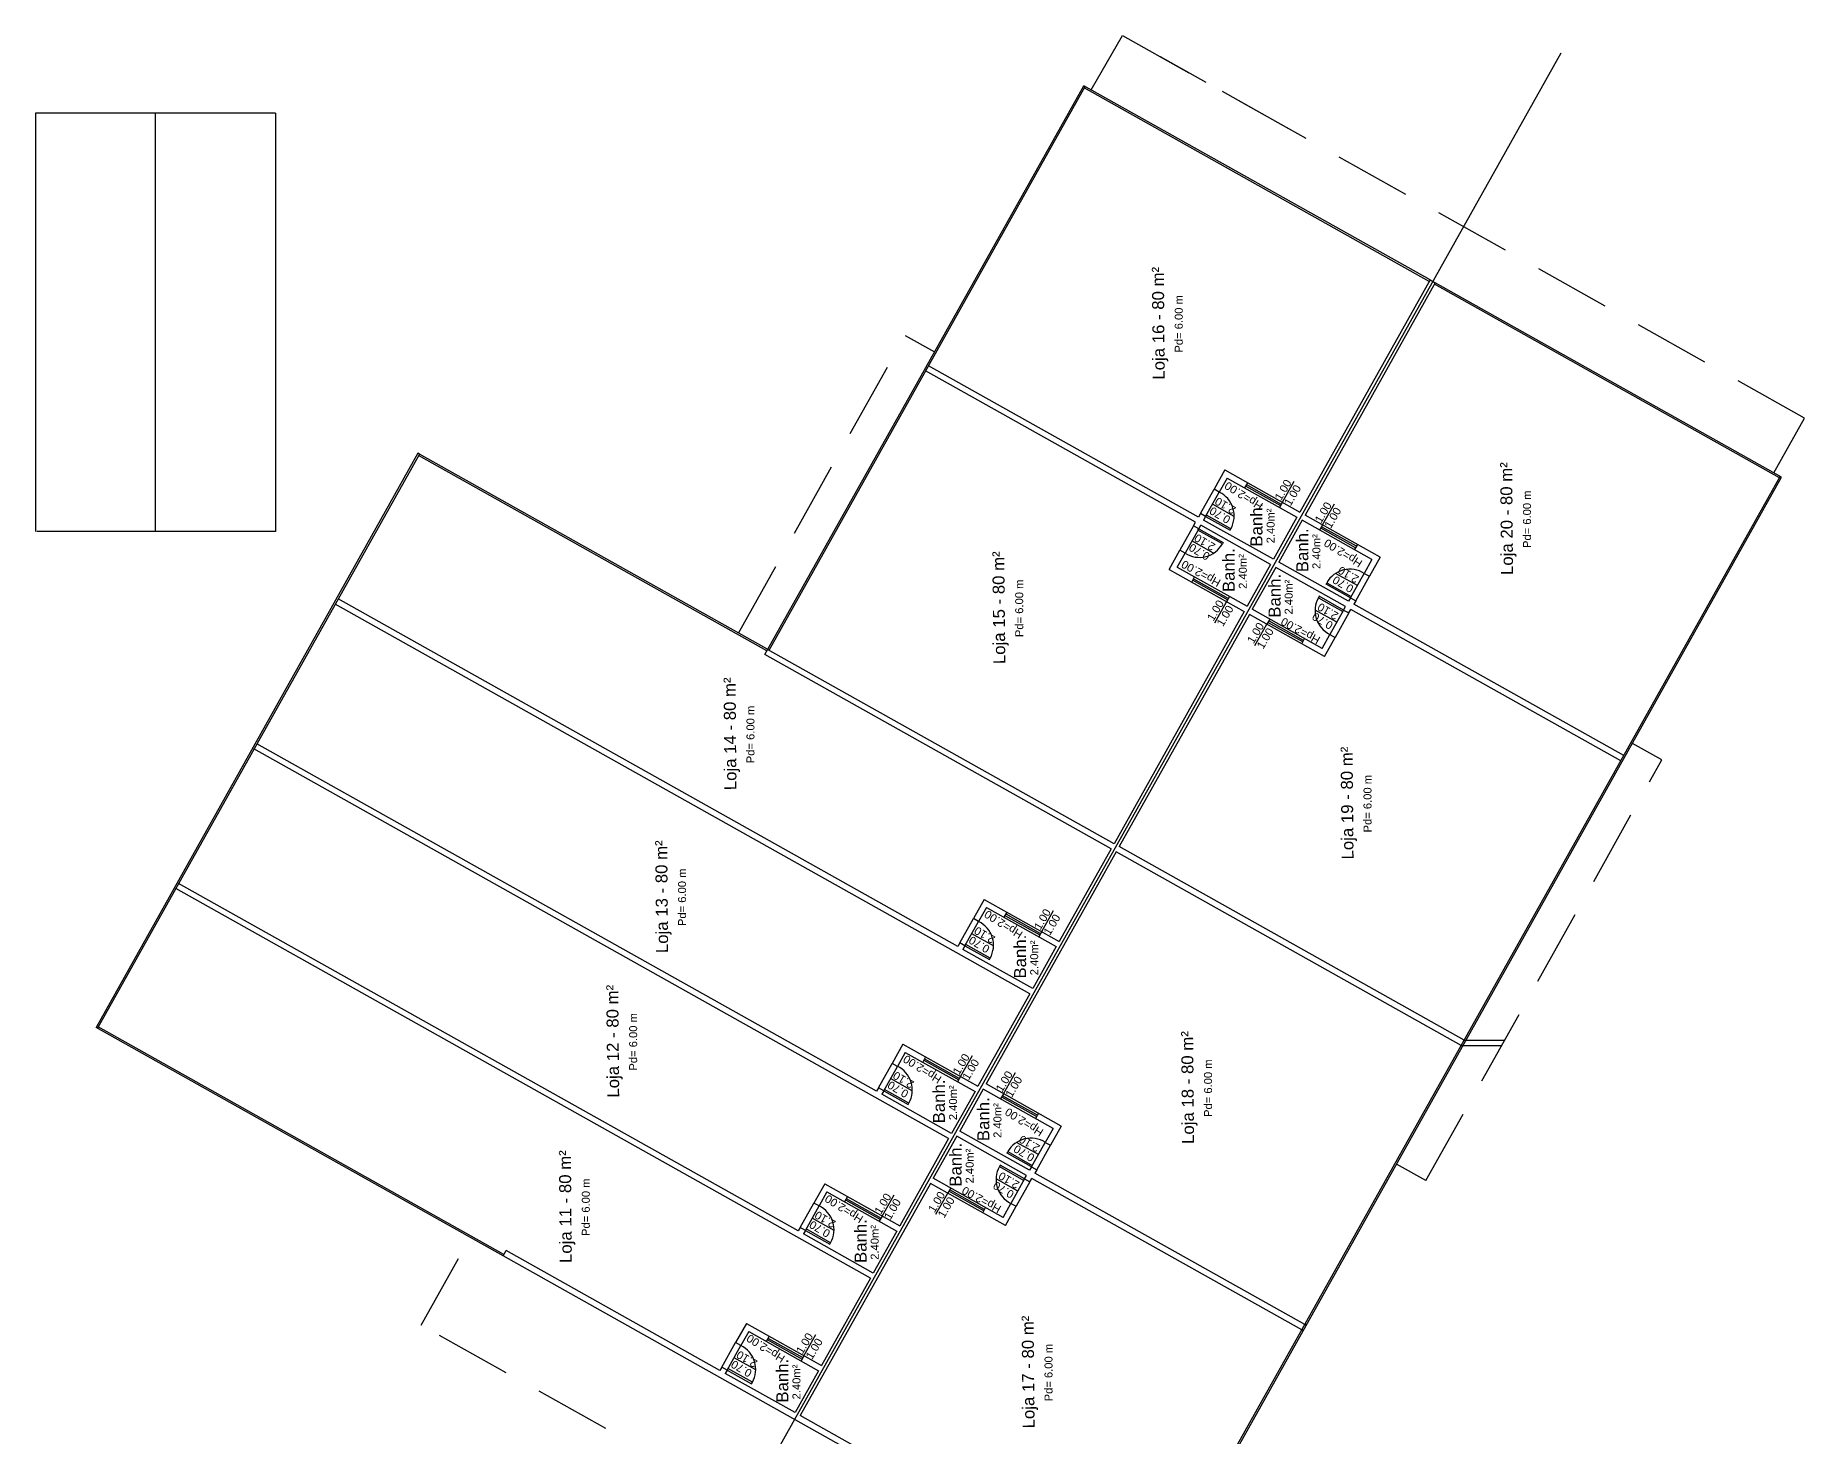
# Model space of a CAD drawing. Header units: millimetres. Extents: x -210 to 1173, y -437 to 320.
# Drawn here: x 1080 to 1124.22, y 109.6 to 144.61 of the extents above; entities that cross this region are included whole.
import ezdxf
from ezdxf.enums import TextEntityAlignment as Align

# ---------------------------------------------------------------- set-up
doc = ezdxf.new("R2010")
doc.units = ezdxf.units.MM
doc.header["$LTSCALE"] = 0.3
doc.linetypes.add('DASHED2', pattern=[9.525, 6.35, -3.175])
for name, color, linetype in [('CORTE', 6, 'Continuous'), ('COTAS', 1, 'Continuous'), ('ESQUADRIAS', 3, 'Continuous'), ('PISO', 1, 'Continuous'), ('PROJEÇÃO', 1, 'DASHED2'), ('TEXTOS', 2, 'Continuous'), ('VISTA', 2, 'Continuous')]:
    doc.layers.add(name, color=color, linetype=linetype)
doc.styles.add('2MM 1_100', font='ARIAL.TTF', dxfattribs={"height": 0.2})
doc.styles.add('3MM 1_100', font='ARIAL.TTF', dxfattribs={"height": 0.3})

msp = doc.modelspace()

# ---------------------------------------------------------------- linework, layer by layer
msp.add_line((1118.126, 144.169), (1093.606, 100.456))
at = {"layer": 'CORTE'}
for p, q in [((1114.86, 138.501), (1111.608, 132.701)), ((1114.991, 138.428), (1111.738, 132.627)), ((1114.86, 138.501), (1114.991, 138.428)), ((1108.998, 132.445), (1102.252, 136.227)), ((1109.071, 132.575), (1102.325, 136.358)), ((1109.731, 133.753), (1109.462, 133.273)), ((1109.789, 133.549), (1109.593, 133.2)), ((1109.731, 133.753), (1111.608, 132.701)), ((1109.789, 133.549), (1111.534, 132.57)), ((1109.593, 133.2), (1109.462, 133.273)), ((1109.12, 132.663), (1109.071, 132.575)), ((1109.251, 132.589), (1109.12, 132.663)), ((1108.949, 132.357), (1108.998, 132.445)), ((1109.079, 132.284), (1108.949, 132.357)), ((1109.079, 132.284), (1109.128, 132.371)), ((1110.874, 131.392), (1109.128, 132.371)), ((1109.251, 132.589), (1109.202, 132.502)), ((1110.947, 131.523), (1109.202, 132.502)), ((1111.534, 132.57), (1110.947, 131.523)), ((1111.665, 132.496), (1111.078, 131.45)), ((1113.409, 131.518), (1111.665, 132.496)), ((1113.614, 131.576), (1111.738, 132.627)), ((1108.337, 131.267), (1108.606, 131.747)), ((1108.541, 131.325), (1108.737, 131.673)), ((1108.737, 131.673), (1108.606, 131.747)), ((1110.874, 131.392), (1110.287, 130.346)), ((1112.822, 130.472), (1111.078, 131.45)), ((1113.409, 131.518), (1113.214, 131.169)), ((1113.614, 131.576), (1113.345, 131.096)), ((1108.337, 131.267), (1110.214, 130.215)), ((1108.541, 131.325), (1110.287, 130.346)), ((1111.005, 131.319), (1110.418, 130.272)), ((1112.749, 130.341), (1111.005, 131.319)), ((1113.214, 131.169), (1113.345, 131.096)), ((1103.056, 121.847), (1087.57, 130.531)), ((1112.871, 130.559), (1112.822, 130.472)), ((1112.871, 130.559), (1113.002, 130.485)), ((1113.002, 130.485), (1112.953, 130.398)), ((1104.858, 120.664), (1087.496, 130.4)), ((1110.214, 130.215), (1106.961, 124.415)), ((1110.344, 130.142), (1107.092, 124.341)), ((1112.22, 129.09), (1110.344, 130.142)), ((1112.162, 129.294), (1110.418, 130.272)), ((1112.7, 130.254), (1112.749, 130.341)), ((1112.7, 130.254), (1112.831, 130.18)), ((1112.831, 130.18), (1112.88, 130.267)), ((1119.626, 126.484), (1112.88, 130.267)), ((1119.7, 126.615), (1112.953, 130.398)), ((1112.162, 129.294), (1112.358, 129.643)), ((1112.22, 129.09), (1112.489, 129.57)), ((1112.358, 129.643), (1112.489, 129.57)), ((1106.887, 124.284), (1098.231, 129.138)), ((1106.961, 124.415), (1098.304, 129.269)), ((1101.026, 118.227), (1085.54, 126.911)), ((1102.828, 117.045), (1085.466, 126.781)), ((1106.887, 124.284), (1105.591, 121.973)), ((1115.713, 119.506), (1107.092, 124.341)), ((1107.018, 124.21), (1103.766, 118.41)), ((1115.64, 119.375), (1107.018, 124.21)), ((1099.069, 114.738), (1083.583, 123.423)), ((1100.871, 113.556), (1083.51, 123.292)), ((1103.716, 123.024), (1103.447, 122.544)), ((1103.716, 123.024), (1105.591, 121.973)), ((1103.578, 122.471), (1103.447, 122.544)), ((1103.773, 122.82), (1103.578, 122.471)), ((1103.773, 122.82), (1105.518, 121.842)), ((1103.105, 121.934), (1103.056, 121.847)), ((1103.235, 121.86), (1103.105, 121.934)), ((1103.235, 121.86), (1103.186, 121.773)), ((1104.931, 120.795), (1103.186, 121.773)), ((1105.518, 121.842), (1104.931, 120.795)), ((1104.858, 120.664), (1103.561, 118.353)), ((1101.686, 119.404), (1101.417, 118.925)), ((1101.686, 119.404), (1103.561, 118.353)), ((1101.744, 119.2), (1101.548, 118.851)), ((1101.744, 119.2), (1103.488, 118.222)), ((1101.548, 118.851), (1101.417, 118.925)), ((1101.075, 118.314), (1101.026, 118.227)), ((1101.206, 118.241), (1101.075, 118.314)), ((1101.206, 118.241), (1101.157, 118.154)), ((1102.901, 117.175), (1101.157, 118.154)), ((1103.488, 118.222), (1102.901, 117.175)), ((1103.692, 118.279), (1103.105, 117.233)), ((1105.437, 117.301), (1103.692, 118.279)), ((1105.641, 117.359), (1103.766, 118.41)), ((1104.85, 116.255), (1103.105, 117.233)), ((1105.437, 117.301), (1105.241, 116.952)), ((1105.641, 117.359), (1105.372, 116.879)), ((1102.828, 117.045), (1101.605, 114.864)), ((1103.032, 117.102), (1102.445, 116.055)), ((1104.776, 116.124), (1103.032, 117.102)), ((1105.241, 116.952), (1105.372, 116.879)), ((1104.899, 116.342), (1104.85, 116.255)), ((1104.899, 116.342), (1105.029, 116.268)), ((1102.372, 115.924), (1099.119, 110.124)), ((1099.73, 115.916), (1099.461, 115.436)), ((1099.73, 115.916), (1101.605, 114.864)), ((1104.247, 114.873), (1102.372, 115.924)), ((1104.189, 115.077), (1102.445, 116.055)), ((1104.727, 116.036), (1104.776, 116.124)), ((1104.727, 116.036), (1104.858, 115.963)), ((1104.858, 115.963), (1104.907, 116.05)), ((1111.654, 112.267), (1104.907, 116.05)), ((1105.029, 116.268), (1104.98, 116.181)), ((1111.727, 112.398), (1104.98, 116.181)), ((1099.591, 115.363), (1099.461, 115.436)), ((1099.787, 115.711), (1099.591, 115.363)), ((1099.787, 115.711), (1101.531, 114.733)), ((1104.189, 115.077), (1104.385, 115.426)), ((1104.385, 115.426), (1104.516, 115.353)), ((1104.247, 114.873), (1104.516, 115.353)), ((1099.118, 114.825), (1099.069, 114.738)), ((1099.249, 114.752), (1099.118, 114.825)), ((1099.249, 114.752), (1099.2, 114.665)), ((1100.944, 113.686), (1099.2, 114.665)), ((1101.531, 114.733), (1100.944, 113.686)), ((1091.692, 114.117), (1091.765, 114.248)), ((1107.667, 105.158), (1091.692, 114.117)), ((1097.113, 111.249), (1091.765, 114.248)), ((1100.871, 113.556), (1099.648, 111.375)), ((1097.773, 112.427), (1097.504, 111.947)), ((1097.773, 112.427), (1099.648, 111.375)), ((1097.635, 111.874), (1097.504, 111.947)), ((1097.831, 112.223), (1097.635, 111.874)), ((1097.831, 112.223), (1099.575, 111.244)), ((1097.162, 111.337), (1097.113, 111.249)), ((1097.292, 111.263), (1097.162, 111.337)), ((1097.292, 111.263), (1097.244, 111.176)), ((1098.988, 110.198), (1097.244, 111.176)), ((1099.575, 111.244), (1098.988, 110.198)), ((1107.741, 105.289), (1099.119, 110.124))]:
    msp.add_line(p, q, dxfattribs=at)
at = {"layer": 'COTAS'}
for p, q in [((1111.17, 132.946), (1111.466, 133.473)), ((1109.965, 132.59), (1109.422, 132.895)), ((1112.174, 132.383), (1112.47, 132.91)), ((1109.451, 131.674), (1108.908, 131.979)), ((1113.043, 130.864), (1112.499, 131.169)), ((1109.481, 129.933), (1109.776, 130.46)), ((1112.529, 129.948), (1111.986, 130.253)), ((1110.485, 129.37), (1110.78, 129.897)), ((1105.155, 122.217), (1105.451, 122.744)), ((1103.95, 121.861), (1103.407, 122.166)), ((1103.125, 118.597), (1103.421, 119.125)), ((1101.92, 118.241), (1101.377, 118.546)), ((1104.202, 118.166), (1104.497, 118.693)), ((1105.07, 116.647), (1104.527, 116.952)), ((1104.556, 115.731), (1104.013, 116.036)), ((1101.169, 115.109), (1101.464, 115.636)), ((1102.512, 115.153), (1102.808, 115.68)), ((1099.963, 114.753), (1099.42, 115.057)), ((1099.212, 111.62), (1099.508, 112.147)), ((1098.007, 111.264), (1097.464, 111.568))]:
    msp.add_line(p, q, dxfattribs=at)
at = {"layer": 'ESQUADRIAS'}
for p, q in [((1098.231, 129.138), (1106.204, 143.356)), ((1098.339, 129.25), (1106.238, 143.336)), ((1114.86, 138.501), (1106.204, 143.356)), ((1114.841, 138.466), (1106.219, 143.301)), ((1123.648, 133.573), (1114.991, 138.428)), ((1123.593, 133.558), (1114.971, 138.393)), ((1089.565, 134.17), (1081.518, 119.823)), ((1089.599, 134.151), (1081.553, 119.803)), ((1089.599, 134.151), (1089.565, 134.17)), ((1098.285, 129.234), (1089.58, 134.116)), ((1098.339, 129.25), (1089.599, 134.151)), ((1107.667, 105.158), (1123.613, 133.592)), ((1107.702, 105.139), (1123.648, 133.573)), ((1091.711, 114.152), (1081.573, 119.838)), ((1091.692, 114.117), (1081.518, 119.823))]:
    msp.add_line(p, q, dxfattribs=at)
for points in [[(1109.69, 131.942), (1109.67, 131.907), (1109.06, 132.249), (1109.079, 132.284)], [(1109.861, 132.247), (1109.881, 132.282), (1109.27, 132.624), (1109.251, 132.589)], [(1112.261, 130.901), (1112.28, 130.936), (1112.891, 130.594), (1112.871, 130.559)], [(1112.09, 130.596), (1112.07, 130.561), (1112.681, 130.219), (1112.7, 130.254)], [(1103.846, 121.518), (1103.866, 121.553), (1103.255, 121.895), (1103.235, 121.86)], [(1101.816, 117.898), (1101.836, 117.933), (1101.225, 118.276), (1101.206, 118.241)], [(1104.117, 116.379), (1104.097, 116.344), (1104.708, 116.002), (1104.727, 116.036)], [(1104.288, 116.684), (1104.308, 116.719), (1104.918, 116.377), (1104.899, 116.342)], [(1099.86, 114.41), (1099.879, 114.444), (1099.269, 114.787), (1099.249, 114.752)], [(1097.903, 110.921), (1097.923, 110.956), (1097.312, 111.298), (1097.292, 111.263)]]:
    msp.add_lwpolyline(points, close=True, dxfattribs=at)
at = {"layer": 'PISO'}
for p, q in [((1086.002, 142.669), (1080.002, 142.669)), ((1080.002, 142.669), (1080.002, 132.219)), ((1083.002, 132.219), (1083.002, 142.669)), ((1086.002, 142.669), (1086.002, 132.219)), ((1109.12, 132.663), (1109.462, 133.273)), ((1109.251, 132.589), (1109.593, 133.2)), ((1086.002, 132.219), (1080.038, 132.219)), ((1108.949, 132.357), (1108.606, 131.747)), ((1109.079, 132.284), (1108.737, 131.673)), ((1112.871, 130.559), (1113.214, 131.169)), ((1113.002, 130.485), (1113.345, 131.096)), ((1112.7, 130.254), (1112.358, 129.643)), ((1112.831, 130.18), (1112.489, 129.57)), ((1103.105, 121.934), (1103.447, 122.544)), ((1103.235, 121.86), (1103.578, 122.471)), ((1101.075, 118.314), (1101.417, 118.925)), ((1101.206, 118.241), (1101.548, 118.851)), ((1104.899, 116.342), (1105.241, 116.952)), ((1105.029, 116.268), (1105.372, 116.879)), ((1104.727, 116.036), (1104.385, 115.426)), ((1104.858, 115.963), (1104.516, 115.353)), ((1099.118, 114.825), (1099.461, 115.436)), ((1099.249, 114.752), (1099.591, 115.363)), ((1097.162, 111.337), (1097.504, 111.947)), ((1097.292, 111.263), (1097.635, 111.874))]:
    msp.add_line(p, q, dxfattribs=at)
for centre, start, end in [((1109.304, 132.605), 330.7166, 64.086), ((1109.094, 132.23), 237.3472, 330.7166), ((1112.857, 130.613), 57.3472, 150.7166), ((1112.647, 130.238), 150.7166, 244.086), ((1103.289, 121.876), 330.7166, 64.086), ((1101.259, 118.257), 330.7166, 64.086), ((1104.884, 116.396), 57.3472, 150.7166), ((1104.674, 116.021), 150.7166, 244.086), ((1099.302, 114.768), 330.7166, 64.086), ((1097.346, 111.279), 330.7166, 64.086)]:
    msp.add_arc(centre, 0.661, start, end, dxfattribs=at)
at = {"layer": 'PROJEÇÃO'}
for p, q in [((1106.391, 143.25), (1107.17, 144.613)), ((1107.17, 144.613), (1111.459, 142.207)), ((1124.222, 135.05), (1108.122, 144.079)), ((1097.574, 129.679), (1101.743, 137.113)), ((1101.743, 137.113), (1102.473, 136.704)), ((1123.454, 133.682), (1124.222, 135.05)), ((1110.298, 133.435), (1110.225, 133.304)), ((1110.252, 133.352), (1111.124, 132.863)), ((1110.271, 133.387), (1111.143, 132.898)), ((1111.17, 132.946), (1111.097, 132.815)), ((1112.174, 132.383), (1112.101, 132.252)), ((1113, 131.811), (1112.128, 132.3)), ((1113.02, 131.846), (1112.148, 132.335)), ((1113.047, 131.894), (1112.973, 131.763)), ((1108.904, 130.949), (1108.977, 131.08)), ((1108.931, 130.997), (1109.803, 130.508)), ((1108.951, 131.032), (1109.823, 130.543)), ((1109.85, 130.591), (1109.776, 130.46)), ((1110.854, 130.028), (1110.78, 129.897)), ((1111.68, 129.456), (1110.807, 129.945)), ((1111.699, 129.491), (1110.827, 129.98)), ((1111.653, 129.408), (1111.726, 129.539)), ((1120.652, 126.507), (1119.916, 126.919)), ((1114.757, 115.995), (1120.652, 126.507)), ((1104.283, 122.706), (1104.21, 122.575)), ((1104.236, 122.623), (1105.109, 122.134)), ((1104.256, 122.658), (1105.128, 122.169)), ((1105.155, 122.217), (1105.082, 122.086)), ((1102.253, 119.087), (1102.18, 118.956)), ((1102.207, 119.004), (1103.079, 118.515)), ((1102.226, 119.039), (1103.098, 118.549)), ((1103.125, 118.597), (1103.052, 118.467)), ((1104.202, 118.166), (1104.128, 118.035)), ((1105.027, 117.594), (1104.155, 118.083)), ((1105.047, 117.629), (1104.175, 118.118)), ((1105.074, 117.677), (1105, 117.546)), ((1114.757, 115.995), (1114.021, 116.407)), ((1100.297, 115.598), (1100.223, 115.467)), ((1100.25, 115.515), (1101.122, 115.026)), ((1100.27, 115.55), (1101.142, 115.061)), ((1102.881, 115.811), (1102.808, 115.68)), ((1103.707, 115.239), (1102.835, 115.728)), ((1103.726, 115.274), (1102.854, 115.763)), ((1101.169, 115.109), (1101.095, 114.978)), ((1103.68, 115.191), (1103.753, 115.322)), ((1089.643, 112.387), (1090.871, 114.577)), ((1096.751, 108.401), (1089.643, 112.387)), ((1098.34, 112.109), (1098.267, 111.978)), ((1098.294, 112.026), (1099.166, 111.537)), ((1098.313, 112.061), (1099.185, 111.572)), ((1099.212, 111.62), (1099.139, 111.489))]:
    msp.add_line(p, q, dxfattribs=at)
at = {"layer": 'VISTA'}
for p, q in [((1115.713, 119.506), (1116.726, 119.506)), ((1115.64, 119.375), (1116.653, 119.375)), ((1111.727, 112.398), (1111.773, 112.398)), ((1111.654, 112.267), (1111.7, 112.267))]:
    msp.add_line(p, q, dxfattribs=at)

# ---------------------------------------------------------------- texts
at = {"layer": 'TEXTOS'}
for s, height, rotation, style, p in [('Loja 16 - 80 m²', 0.3, 90.4898, '3MM 1_100', (1108.068, 137.419)), ('Pd= 6.00 m', 0.2, 90, '2MM 1_100', (1108.579, 137.404)), ('Loja 20 - 80 m²', 0.3, 90.4898, '3MM 1_100', (1116.773, 132.538)), ('Hp=2.00', 0.2, 147.5922, '2MM 1_100', (1110.202, 133.105)), ('1.00', 0.2, 59.4538, '2MM 1_100', (1111.186, 133.256)), ('1.00', 0.2, 59.4538, '2MM 1_100', (1111.425, 133.122)), ('Pd= 6.00 m', 0.2, 90, '2MM 1_100', (1117.283, 132.522)), ('0.70', 0.2, 149.4538, '2MM 1_100', (1109.608, 132.621)), ('2.10', 0.2, 149.4538, '2MM 1_100', (1109.742, 132.86)), ('Banh.', 0.3, 90, '3MM 1_100', (1110.522, 132.387)), ('2.40m²', 0.2, 90, '2MM 1_100', (1110.875, 132.355)), ('1.00', 0.2, 59.4538, '2MM 1_100', (1112.19, 132.693)), ('1.00', 0.2, 59.4538, '2MM 1_100', (1112.429, 132.558)), ('Banh.', 0.3, 90, '3MM 1_100', (1111.667, 131.747)), ('0.70', 0.2, 149.4538, '2MM 1_100', (1109.094, 131.705)), ('2.10', 0.2, 149.4538, '2MM 1_100', (1109.228, 131.944)), ('2.40m²', 0.2, 90, '2MM 1_100', (1112.02, 131.714)), ('Hp=2.00', 0.2, 147.5922, '2MM 1_100', (1112.688, 131.674)), ('Loja 15 - 80 m²', 0.3, 90.4898, '3MM 1_100', (1104.082, 130.311)), ('Hp=2.00', 0.2, 151.1332, '2MM 1_100', (1109.135, 131.165)), ('Banh.', 0.3, 90, '3MM 1_100', (1109.827, 131.25)), ('2.40m²', 0.2, 90, '2MM 1_100', (1110.18, 131.217)), ('2.10', 0.2, 149.4538, '2MM 1_100', (1112.819, 131.134)), ('Pd= 6.00 m', 0.2, 90, '2MM 1_100', (1104.592, 130.295)), ('Banh.', 0.3, 90, '3MM 1_100', (1110.973, 130.609)), ('2.40m²', 0.2, 90, '2MM 1_100', (1111.326, 130.577)), ('0.70', 0.2, 149.4538, '2MM 1_100', (1112.685, 130.895)), ('1.00', 0.2, 59.4538, '2MM 1_100', (1109.496, 130.243)), ('1.00', 0.2, 59.4538, '2MM 1_100', (1109.736, 130.109)), ('Hp=2.00', 0.2, 151.1332, '2MM 1_100', (1111.622, 129.734)), ('0.70', 0.2, 149.4538, '2MM 1_100', (1112.172, 129.979)), ('2.10', 0.2, 149.4538, '2MM 1_100', (1112.306, 130.218)), ('1.00', 0.2, 59.4538, '2MM 1_100', (1110.5, 129.68)), ('1.00', 0.2, 59.4538, '2MM 1_100', (1110.74, 129.545)), ('Loja 14 - 80 m²', 0.3, 90.4898, '3MM 1_100', (1097.364, 127.16)), ('Pd= 6.00 m', 0.2, 90, '2MM 1_100', (1097.874, 127.144)), ('Loja 19 - 80 m²', 0.3, 90.4898, '3MM 1_100', (1112.786, 125.429)), ('Pd= 6.00 m', 0.2, 90, '2MM 1_100', (1113.297, 125.414)), ('Loja 13 - 80 m²', 0.3, 90.4898, '3MM 1_100', (1095.655, 123.089)), ('Pd= 6.00 m', 0.2, 90, '2MM 1_100', (1096.165, 123.074)), ('Hp=2.00', 0.2, 147.5922, '2MM 1_100', (1104.198, 122.397)), ('1.00', 0.2, 59.4538, '2MM 1_100', (1105.171, 122.527)), ('1.00', 0.2, 59.4538, '2MM 1_100', (1105.41, 122.393)), ('0.70', 0.2, 149.4538, '2MM 1_100', (1103.592, 121.892)), ('2.10', 0.2, 149.4538, '2MM 1_100', (1103.727, 122.131)), ('Banh.', 0.3, 90, '3MM 1_100', (1104.614, 121.593)), ('2.40m²', 0.2, 90, '2MM 1_100', (1104.967, 121.561)), ('Loja 12 - 80 m²', 0.3, 90.4898, '3MM 1_100', (1094.432, 119.478)), ('Pd= 6.00 m', 0.2, 90, '2MM 1_100', (1094.943, 119.463)), ('Loja 18 - 80 m²', 0.3, 90.4898, '3MM 1_100', (1108.8, 118.321)), ('Hp=2.00', 0.2, 147.5922, '2MM 1_100', (1102.168, 118.777)), ('1.00', 0.2, 59.4538, '2MM 1_100', (1103.141, 118.907)), ('1.00', 0.2, 59.4538, '2MM 1_100', (1103.38, 118.773)), ('Pd= 6.00 m', 0.2, 90, '2MM 1_100', (1109.311, 118.305)), ('2.10', 0.2, 149.4538, '2MM 1_100', (1101.697, 118.511)), ('1.00', 0.2, 59.4538, '2MM 1_100', (1104.217, 118.476)), ('1.00', 0.2, 59.4538, '2MM 1_100', (1104.457, 118.341)), ('0.70', 0.2, 149.4538, '2MM 1_100', (1101.562, 118.272)), ('Banh.', 0.3, 90, '3MM 1_100', (1102.584, 117.973)), ('2.40m²', 0.2, 90, '2MM 1_100', (1102.937, 117.941)), ('Banh.', 0.3, 90, '3MM 1_100', (1103.695, 117.53)), ('2.40m²', 0.2, 90, '2MM 1_100', (1104.048, 117.497)), ('Hp=2.00', 0.2, 147.5922, '2MM 1_100', (1104.715, 117.457)), ('Loja 11 - 80 m²', 0.3, 90.4898, '3MM 1_100', (1093.248, 115.345)), ('Banh.', 0.3, 90, '3MM 1_100', (1103, 116.392)), ('2.40m²', 0.2, 90, '2MM 1_100', (1103.353, 116.36)), ('0.70', 0.2, 149.4538, '2MM 1_100', (1104.712, 116.678)), ('2.10', 0.2, 149.4538, '2MM 1_100', (1104.847, 116.917)), ('Pd= 6.00 m', 0.2, 90, '2MM 1_100', (1093.759, 115.33)), ('0.70', 0.2, 149.4538, '2MM 1_100', (1104.199, 115.762)), ('2.10', 0.2, 149.4538, '2MM 1_100', (1104.333, 116.001)), ('Hp=2.00', 0.2, 147.5922, '2MM 1_100', (1100.211, 115.288)), ('1.00', 0.2, 59.4538, '2MM 1_100', (1101.184, 115.419)), ('1.00', 0.2, 59.4538, '2MM 1_100', (1101.424, 115.284)), ('1.00', 0.2, 59.4538, '2MM 1_100', (1102.528, 115.463)), ('1.00', 0.2, 59.4538, '2MM 1_100', (1102.767, 115.328)), ('Hp=2.00', 0.2, 151.1332, '2MM 1_100', (1103.649, 115.517)), ('0.70', 0.2, 149.4538, '2MM 1_100', (1099.606, 114.783)), ('2.10', 0.2, 149.4538, '2MM 1_100', (1099.74, 115.023)), ('Banh.', 0.3, 90, '3MM 1_100', (1100.627, 114.485)), ('2.40m²', 0.2, 90, '2MM 1_100', (1100.98, 114.452)), ('Loja 17 - 80 m²', 0.3, 90.4898, '3MM 1_100', (1104.814, 111.212)), ('Hp=2.00', 0.2, 147.5922, '2MM 1_100', (1098.255, 111.8)), ('1.00', 0.2, 59.4538, '2MM 1_100', (1099.228, 111.93)), ('1.00', 0.2, 59.4538, '2MM 1_100', (1099.467, 111.795)), ('Pd= 6.00 m', 0.2, 90, '2MM 1_100', (1105.324, 111.197)), ('0.70', 0.2, 149.4538, '2MM 1_100', (1097.649, 111.294)), ('2.10', 0.2, 149.4538, '2MM 1_100', (1097.784, 111.534)), ('Banh.', 0.3, 90, '3MM 1_100', (1098.671, 110.996)), ('2.40m²', 0.2, 90, '2MM 1_100', (1099.024, 110.963))]:
    msp.add_text(s, height=height, rotation=rotation, dxfattribs=dict(at, style=style)).set_placement(p, align=Align.MIDDLE_CENTER)

doc.saveas('drawing.dxf')
